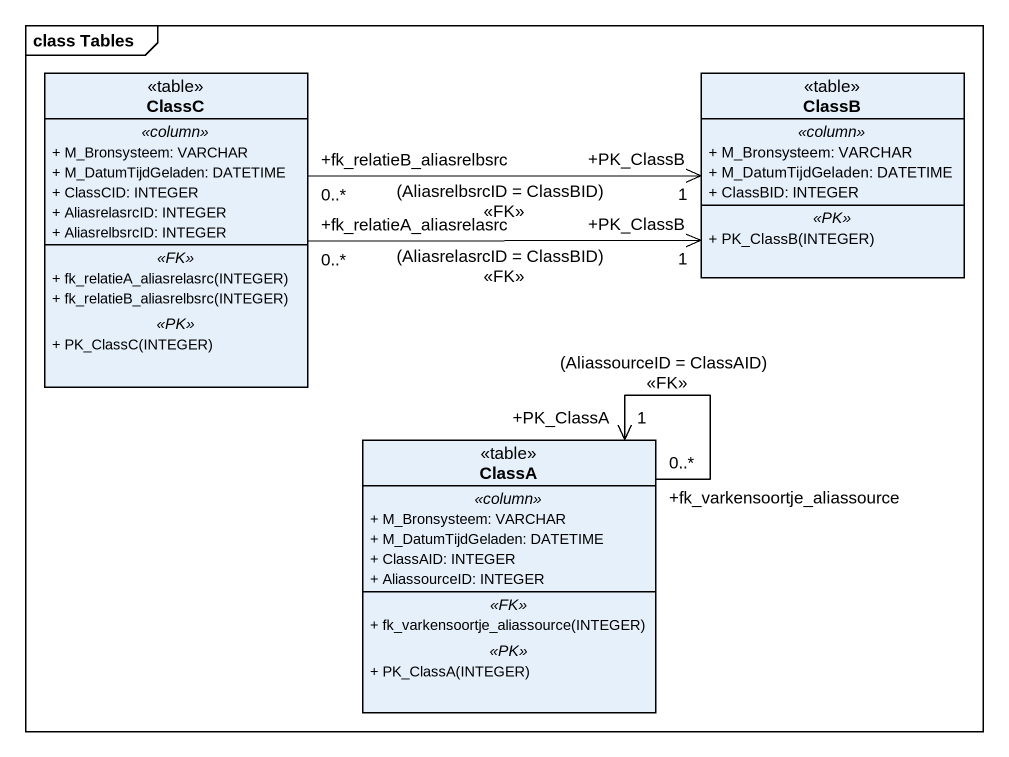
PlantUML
@startuml
mainframe class Tables
hide circle
hide empty members
skinparam classAttributeIconSize 0
class ClassC <<table>> {
  .. <<column>> ..
  + M_Bronsysteem: VARCHAR
  + M_DatumTijdGeladen: DATETIME
  + ClassCID: INTEGER
  + AliasrelasrcID: INTEGER
  + AliasrelbsrcID: INTEGER
  .. <<FK>> ..
  + fk_relatieA_aliasrelasrc(INTEGER)
  + fk_relatieB_aliasrelbsrc(INTEGER)
  .. <<PK>> ..
  + PK_ClassC(INTEGER)
}
class ClassB <<table>> {
  .. <<column>> ..
  + M_Bronsysteem: VARCHAR
  + M_DatumTijdGeladen: DATETIME
  + ClassBID: INTEGER
  .. <<PK>> ..
  + PK_ClassB(INTEGER)
}
class ClassA <<table>> {
  .. <<column>> ..
  + M_Bronsysteem: VARCHAR
  + M_DatumTijdGeladen: DATETIME
  + ClassAID: INTEGER
  + AliassourceID: INTEGER
  .. <<FK>> ..
  + fk_varkensoortje_aliassource(INTEGER)
  .. <<PK>> ..
  + PK_ClassA(INTEGER)
}
ClassC "+fk_relatieA_aliasrelasrc\n0..*" -right-> "+PK_ClassB\n1" ClassB : (AliasrelasrcID = ClassBID)\n<<FK>>
ClassC "+fk_relatieB_aliasrelbsrc\n0..*" -right-> "+PK_ClassB\n1" ClassB : (AliasrelbsrcID = ClassBID)\n<<FK>>
ClassA "+fk_varkensoortje_aliassource\n0..*" --> "+PK_ClassA\n1" ClassA : (AliassourceID = ClassAID)\n<<FK>>
@enduml
